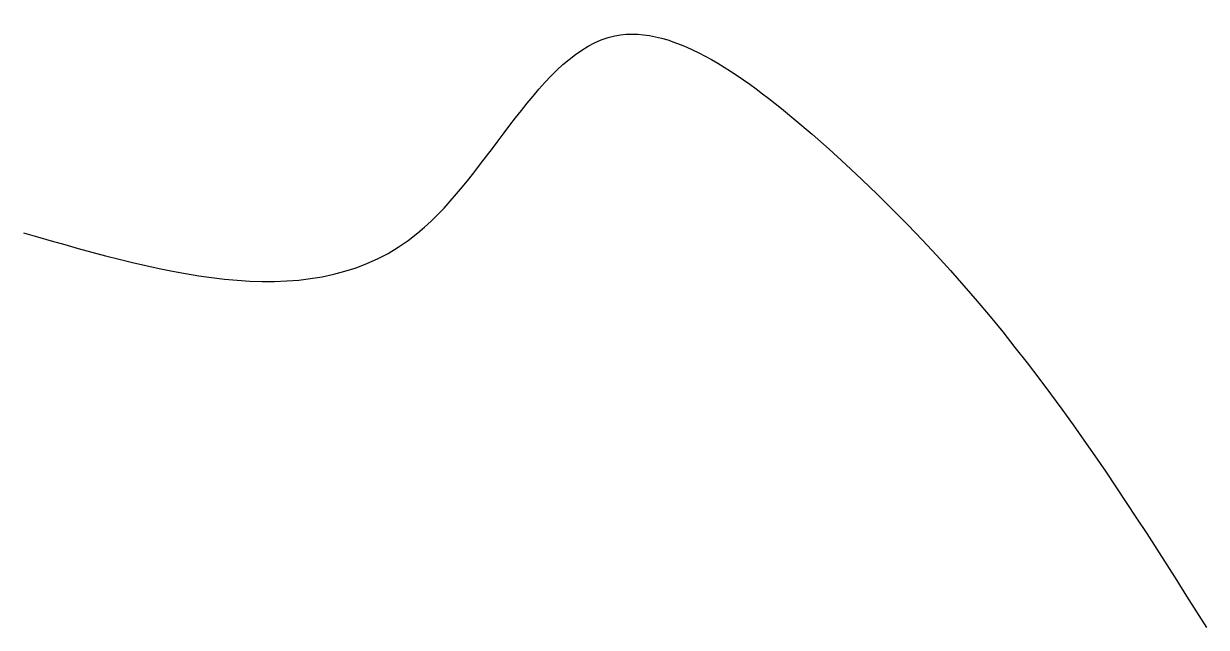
# Model space of a CAD drawing. Header units: inches. Extents: x 0 to 3, y -1 to 0.53.
import ezdxf

# ---------------------------------------------------------------- set-up
doc = ezdxf.new("R2010")
doc.units = ezdxf.units.IN
doc.header["$MEASUREMENT"] = 0
doc.layers.add('data', color=10, linetype='Continuous')

msp = doc.modelspace()

# ---------------------------------------------------------------- linework, layer by layer
at = {"layer": 'data'}
msp.add_open_spline([(0, 0), (0.3704, -0.1066), (1.0026, -0.2885), (1.4121, 0.7068), (2.374, -0.0073), (2.7335, -0.5774), (3, -1)], degree=3, knots=[0, 0, 0, 0, 1, 1.707107, 2.266124, 3.866905, 3.866905, 3.866905, 3.866905], dxfattribs=at)

doc.saveas('drawing.dxf')
